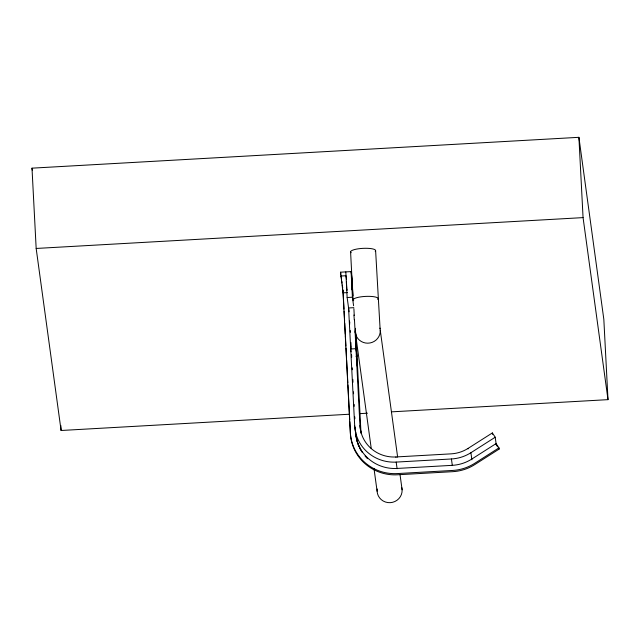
<?xml version="1.0" encoding="UTF-8"?>
<svg xmlns="http://www.w3.org/2000/svg" width="640" height="640" viewBox="0 0 640 640"><rect width="100%" height="100%" fill="white"/><g stroke="black" fill="none" stroke-linecap="round" stroke-linejoin="round"><path stroke-width="0.96" d="M354.456 319.392L359.96 425.576A34.288 33.36 -7.8 0 0 395.92 456.96L451.16 453.848A34.288 33.36 -7.8 0 0 468.048 448.416L492.36 432.936L495.224 437.224L496.192 444.32M353.848 307.672L348.576 307.968L354.696 425.872A39.568 38.488 -7.8 0 0 396.184 462.088L451.432 458.976A39.568 38.488 -7.8 0 0 470.912 452.712L495.224 437.224M355.568 432.232A39.568 38.488 -7.8 0 0 397.056 468.448L452.304 465.336A39.568 38.488 -7.8 0 0 471.784 459.072L496.096 443.584L498.952 447.872L474.648 463.36A44.84 43.624 -7.8 0 1 452.568 470.456L397.32 473.576A44.84 43.624 -7.8 0 1 350.296 432.528L342.904 289.96M498.952 447.872L499.12 449.088L474.808 464.568A44.84 43.624 -7.8 0 1 452.736 471.672L397.488 474.784A44.84 43.624 -7.8 0 1 350.464 433.736L349.848 421.776M349.52 414.224L61.096 430.488L36.168 248.456L32 168.16L578.904 137.32L603.832 319.352L608 399.648L391.432 411.856M36.168 248.456L583.064 217.616L608 399.648M347.44 292.592L343.056 292.84L340.552 272.192L351.088 271.6L352.384 281.08M340.752 276.032L346.016 275.736L346.56 279.696M345.816 271.896L347.144 297.52L352.416 297.224L353.584 305.76M356.024 356.312L357.008 356.256L355.968 348.68L350.704 348.976L351.096 351.816M359.496 413.664L367.48 413.208M365.08 456.072L367.496 458.672M495.72 443.992L496.08 444.528M496.256 444.792L496.616 445.328M496.976 445.872L497.336 446.408M498.168 447.656L499.12 449.088M362.256 452.448L358.16 444.808M360.6 450L356.752 440.4L355.816 434.304M357.808 443.936L355.856 434.312M492.36 432.936L492.424 433.408M492.488 433.88L492.552 434.352M470.912 452.712L471.88 459.808M468.048 448.416L468.112 448.888M451.432 458.976L452.336 465.6M380.264 330.28L397.632 457.088M400.072 474.928L402.112 489.784M395.92 456.96L395.984 457.432M396.184 462.088L397.096 468.712M352.584 288.136L352.48 287.384L352.984 295.824M355.248 331.696L371.256 448.592M373.976 468.408L377.096 491.192M356.032 345.152L356.28 346.968M356.448 350.176L355.336 331.624M346.536 282.68L346.432 281.928L346.928 290.368L346.824 289.616M347.144 297.52L349.096 311.76M349.752 322.92L349.504 321.104L349.672 324.304M351.016 347.264L350.768 345.448L350.936 348.656M340.552 272.192L340.824 274.168M341.096 276.144L341.496 279.112M341.768 281.088L342.04 283.064M342.312 285.04L342.72 288.008M351.48 354.656L351.616 355.6M359.96 425.576L361 433.144L355.792 332.816M354.696 425.872L355.664 432.968M32 168.16L32.272 170.136M380.088 328.752L375.608 250.544M353.952 315.016L354.272 319.904M578.904 137.32L583.064 217.616M355.4 331.384L357.208 366.24M353.896 308.648L354.248 315.488M350.592 251.952L353.088 300.008M351.088 271.6L352.416 297.224M350.288 330.56L350.384 332.272M350.912 342.52L351.048 345.088M351.576 355.336L351.68 357.264M352.224 367.832L352.328 369.752M352.824 379.368L352.976 382.248M353.472 391.864L353.568 393.784M354.12 404.36L354.216 406.28M354.768 416.848L354.864 418.776M355.312 427.424L355.728 433.44M343.024 290.208L344 309.144M344.104 311.136L344.624 321.104M344.728 323.104L345.296 334.064M345.4 336.056L345.912 346.024M346.016 348.016L346.536 357.984M346.64 359.976L347.824 382.904M347.928 384.896L349.744 419.784M60.84 425.528L61.096 430.488M353.68 300.768A12.528 2.896 -3 0 1 365.2 296.424A12.528 2.896 -3 0 1 377.728 299.416M351.184 252.712A12.528 2.896 -3 0 1 362.704 248.368A12.528 2.896 -3 0 1 375.232 251.36M379.936 328.08A12.528 12.192 -7.8 0 1 367.784 343.184A12.528 12.192 -7.8 0 1 355.552 328.32M401.784 487.584A12.528 12.192 -7.8 0 1 390.232 502.664A12.528 12.192 -7.8 0 1 377.192 488.968M351.8 282.384L351.696 281.624L352.2 290.072L351.8 282.384"/></g></svg>
